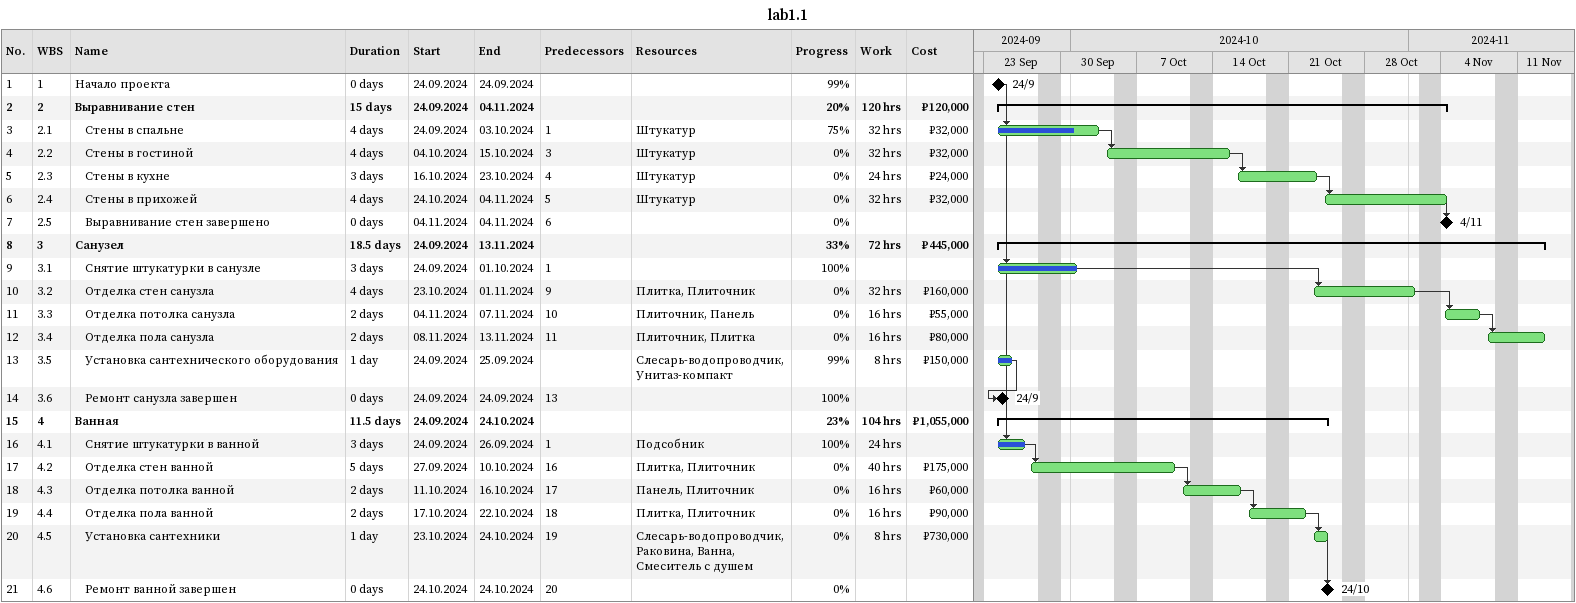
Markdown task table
lab1.1

| ID | WBS | Task | Duration | Start | Finish | Predecessors | Resources | % complete | Work (h) | Cost (₽) |
|---|---|---|---|---|---|---|---|---|---|---|
| 1 | 1 | Начало проекта | 0d | 2024-09-24 | 2024-09-24 |  |  | 99 |  |  |
| 2 | 2 | **Выравнивание стен** | 15d | 2024-09-24 | 2024-11-04 |  |  | 20 | 120 | 120000 |
| 3 | 2.1 | Стены в спальне | 4d | 2024-09-24 | 2024-10-03 | 1 | Штукатур | 75 | 32 | 32000 |
| 4 | 2.2 | Стены в гостиной | 4d | 2024-10-04 | 2024-10-15 | 3 | Штукатур | 0 | 32 | 32000 |
| 5 | 2.3 | Стены в кухне | 3d | 2024-10-16 | 2024-10-23 | 4 | Штукатур | 0 | 24 | 24000 |
| 6 | 2.4 | Стены в прихожей | 4d | 2024-10-24 | 2024-11-04 | 5 | Штукатур | 0 | 32 | 32000 |
| 7 | 2.5 | Выравнивание стен завершено | 0d | 2024-11-04 | 2024-11-04 | 6 |  | 0 |  |  |
| 8 | 3 | **Санузел** | 18.5d | 2024-09-24 | 2024-11-13 |  |  | 33 | 72 | 445000 |
| 9 | 3.1 | Снятие штукатурки в санузле | 3d | 2024-09-24 | 2024-10-01 | 1 |  | 100 |  |  |
| 10 | 3.2 | Отделка стен санузла | 4d | 2024-10-23 | 2024-11-01 | 9 | Плитка, Плиточник | 0 | 32 | 160000 |
| 11 | 3.3 | Отделка потолка санузла | 2d | 2024-11-04 | 2024-11-07 | 10 | Плиточник, Панель | 0 | 16 | 55000 |
| 12 | 3.4 | Отделка пола санузла | 2d | 2024-11-08 | 2024-11-13 | 11 | Плиточник, Плитка | 0 | 16 | 80000 |
| 13 | 3.5 | Установка сантехнического оборудования | 1d | 2024-09-24 | 2024-09-25 |  | Слесарь-водопроводчик, Унитаз-компакт | 99 | 8 | 150000 |
| 14 | 3.6 | Ремонт санузла завершен | 0d | 2024-09-24 | 2024-09-24 | 13 |  | 100 |  |  |
| 15 | 4 | **Ванная** | 11.5d | 2024-09-24 | 2024-10-24 |  |  | 23 | 104 | 1055000 |
| 16 | 4.1 | Снятие штукатурки в ванной | 3d | 2024-09-24 | 2024-09-26 | 1 | Подсобник | 100 | 24 |  |
| 17 | 4.2 | Отделка стен ванной | 5d | 2024-09-27 | 2024-10-10 | 16 | Плитка, Плиточник | 0 | 40 | 175000 |
| 18 | 4.3 | Отделка потолка ванной | 2d | 2024-10-11 | 2024-10-16 | 17 | Панель, Плиточник | 0 | 16 | 60000 |
| 19 | 4.4 | Отделка пола ванной | 2d | 2024-10-17 | 2024-10-22 | 18 | Плитка, Плиточник | 0 | 16 | 90000 |
| 20 | 4.5 | Установка сантехники | 1d | 2024-10-23 | 2024-10-24 | 19 | Слесарь-водопроводчик, Раковина, Ванна, Смеситель с душем | 0 | 8 | 730000 |
| 21 | 4.6 | Ремонт ванной завершен | 0d | 2024-10-24 | 2024-10-24 | 20 |  | 0 |  |  |
